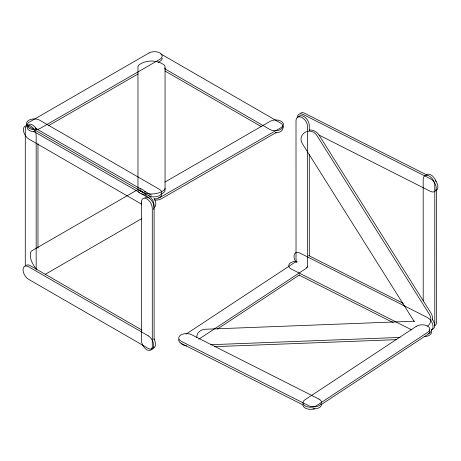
<?xml version="1.0" encoding="UTF-8"?>
<svg xmlns="http://www.w3.org/2000/svg" width="461" height="461" viewBox="0 0 461 461"><rect width="100%" height="100%" fill="white"/><g stroke="black" fill="none" stroke-linecap="round" stroke-linejoin="round"><path stroke-width="0.69" d="M25.28 265.951L25.286 129.12A7.699 4.443 60 0 1 30.731 125.974A7.699 4.443 60 0 1 36.171 135.401L36.165 269.357M37.981 248.145L37.986 143.717M154.101 339.815L154.107 207.3A7.699 4.443 60 0 0 150.747 199.55A7.699 4.443 60 0 0 144.817 197.492M432.458 320.026L432.545 317.687L432.038 315.318L430.966 313.077L318.914 134.894C316.851 131.737 313.054 129.455 309.21 130.117M196.818 337.412C196.34 332.652 201.105 329.287 205.468 329.24L414.854 321.179M165.061 188.313L164.6 189.742C157.627 195.441 145.399 195.441 138.427 189.742L137.966 188.313L137.966 66.741L138.427 65.312C145.399 59.619 157.627 59.619 164.6 65.312L165.061 66.741L165.061 190.41L164.6 191.839L161.632 194.029M427.583 326.134C431.49 323.564 431.657 317.865 429.277 314.195L317.22 136.007C311.382 125.467 295.783 133.955 302.808 144.368L414.099 321.334M185.985 334.173L293.934 262.966A7.699 4.443 0 0 1 297.247 261.687M198.766 339.233L305.516 268.815A7.699 4.443 0 0 0 307.274 266.752M217.362 329.068L299.523 274.871M321.19 404.666L427.941 334.248A7.699 4.443 0 0 0 429.433 329.892M48.307 125.795L138.116 73.944M158.077 62.419L159.944 61.342A7.699 4.443 0 0 0 162.203 58.201M164.894 182.095L270.296 121.243A7.699 4.443 0 0 1 281.181 121.243A7.699 4.443 0 0 1 281.181 127.53L161.431 196.663A7.699 4.443 0 0 1 158.619 197.7M276.191 132.503L161.431 198.76A7.699 4.443 0 0 1 154.654 199.993M45.213 274.358L141.781 218.606M210.861 344.707L400.102 337.423M214.463 346.666L396.506 339.653M140.242 188.739L142.074 189.246L145.872 192.133M144.178 195.02L139.781 193.171L138.427 191.839M427.036 175.099L304.738 113.308A7.699 4.731 56.6 0 0 300.641 113.078M319.058 135.079L430.47 191.373A7.699 4.731 56.6 0 0 436.262 188.013A7.699 4.731 56.6 0 0 430.465 178.805L303.05 114.42A7.699 4.731 56.6 0 0 297.259 117.78M308.547 255.486L403.312 303.367M411.725 329.903L291.346 269.08A7.699 4.443 0 0 1 289.128 264.309A7.699 4.443 0 0 1 295.91 261.301M299.033 275.056L393.158 322.614M303.01 404.931L181.352 343.462A7.699 4.443 0 0 1 178.874 339.256M160.941 54.006L280.691 123.139A7.699 4.443 0 0 1 280.691 129.426A7.699 4.443 0 0 1 269.8 129.426L165.026 68.931M165.026 71.029L261.07 126.475M35.024 127.974L141.049 189.183M144.789 191.344L150.401 194.588A7.699 4.443 60 0 1 151.352 195.228M28.824 126.487L148.592 195.631A7.699 4.443 0 0 0 159.454 195.62A7.699 4.443 0 0 0 159.454 189.338L39.709 120.2A7.699 4.443 0 0 0 28.824 120.2A7.699 4.443 0 0 0 28.824 126.487A7.699 4.443 60 0 0 23.402 129.639A7.699 4.443 60 0 0 28.841 139.066L141.729 204.24M33.814 131.46L139.839 192.675M141.711 193.758L148.569 197.717A7.699 4.443 0 0 0 149.6 198.213M141.948 330.093L30.305 265.64A7.699 4.443 60 0 0 26.461 265.259M36.413 269.357C32.823 264.516 29.043 258.241 30.662 252.011L31.665 250.893L136.957 190.105L138.427 189.788C142.426 190.612 145.169 194.11 147.37 197.308M164.756 67.882L165.061 68.839M153.744 207.738L153.807 209.571M436.463 189.736L436.492 322.251A7.699 4.731 56.6 0 1 434.792 325.835M423.215 300.947L423.192 179.231A7.699 4.731 56.6 0 1 428.984 175.877A7.699 4.731 56.6 0 1 434.775 185.086L434.798 323.363A7.699 4.731 56.6 0 1 434.602 324.89M309.285 130.526L309.279 125.484A7.699 4.731 56.6 0 0 304.986 117.244A7.699 4.731 56.6 0 0 298.474 116.881M309.285 154.291L309.308 255.838M34.759 131.777A7.699 4.443 0 0 1 27.061 127.334M282.945 128.377A7.699 4.443 0 0 1 275.246 132.82M283.434 126.481A7.699 4.443 0 0 1 283.169 127.634M161.713 194.577A7.699 4.443 0 0 1 154.014 199.019M26.571 125.438A7.699 4.443 0 0 1 26.83 124.291M28.697 124.545A7.699 4.443 60 0 1 36.39 128.994M153.905 338.841A7.699 4.443 60 0 1 153.905 347.727M153.916 347.093A7.699 4.443 60 0 1 151.381 349.45M148.592 195.631A7.699 4.443 60 0 1 153.847 206.58M154.251 198.651A7.699 4.443 60 0 1 154.251 207.536M186.682 345.929A7.699 4.443 0 0 1 180.891 343.001M321.524 404.199A7.699 4.443 0 0 1 313.013 408.913M314.886 408.596A7.699 4.443 0 0 1 302.923 405.202M431.519 329.817A7.699 4.443 0 0 1 428.119 333.81M431.519 331.914A7.699 4.443 0 0 1 424.351 336.645M296.809 262.557A7.699 4.731 56.6 0 1 296.031 259.024L296.008 120.747A7.699 4.731 56.6 0 1 301.799 117.388A7.699 4.731 56.6 0 1 307.591 126.602L307.62 264.879A7.699 4.731 56.6 0 1 306.842 267.628M435.478 180.505A7.699 4.731 56.6 0 1 436.256 190.485M426.575 174.529A7.699 4.731 56.6 0 1 436.118 181.646M295.726 261.698A7.699 4.731 56.6 0 1 294.464 254.218A7.699 4.731 56.6 0 1 299.817 253.037L427.238 317.422A7.699 4.731 56.6 0 1 432.585 324.002A7.699 4.731 56.6 0 1 431.335 330.22M432.245 319.121A7.699 4.731 56.6 0 1 431.824 329.5M141.406 202.062L141.4 340.339A7.699 4.443 60 0 0 146.846 349.766A7.699 4.443 60 0 0 152.286 346.62L152.291 208.349A7.699 4.443 60 0 0 146.852 198.922A7.699 4.443 60 0 0 141.406 202.062M416.358 326.302L304.807 399.883A7.699 4.443 0 0 0 305.534 406.153A7.699 4.443 0 0 0 316.39 405.738L427.941 332.156A7.699 4.443 0 0 0 427.22 325.887A7.699 4.443 0 0 0 416.358 326.302M149.059 52.963L29.314 122.096A7.699 4.443 0 0 0 29.314 128.383A7.699 4.443 0 0 0 40.199 128.383L159.944 59.244A7.699 4.443 0 0 0 159.944 52.963A7.699 4.443 0 0 0 149.059 52.963M318.914 399.059L191.494 334.674A7.699 4.443 0 0 0 180.631 335.095A7.699 4.443 0 0 0 181.352 341.365L308.772 405.749A7.699 4.443 0 0 0 319.634 405.328A7.699 4.443 0 0 0 318.914 399.059M148.24 335.821L28.496 266.689A7.699 4.443 60 0 0 23.05 269.829A7.699 4.443 60 0 0 28.496 279.257L148.24 348.395A7.699 4.443 60 0 0 153.68 345.249A7.699 4.443 60 0 0 148.24 335.821"/></g></svg>
